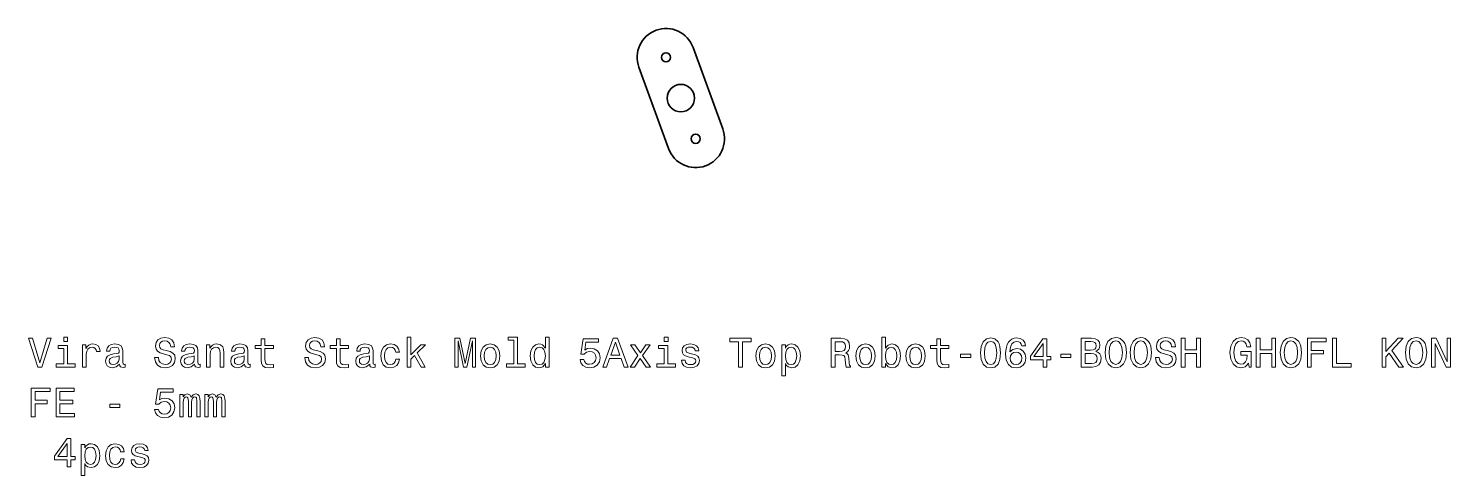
# Model space of a CAD drawing. Extents: x -148 to 2357, y 22 to 235.
# Drawn here: x 1863.7 to 2356.7, y 22.2 to 177 of the extents above; entities that cross this region are included whole.
import ezdxf

# ---------------------------------------------------------------- set-up
doc = ezdxf.new("R2010")
doc.units = 0

msp = doc.modelspace()

# ---------------------------------------------------------------- linework, layer by layer
at = {"color": 7, "lineweight": 35}
for p, q in [((2104.35, 142.23), (2094.06, 170.41)), ((2075.27, 163.55), (2085.56, 135.37))]:
    msp.add_line(p, q, dxfattribs=at)
at = {"color": 7, "lineweight": 13}
for points in [[(1870.11, 69.76), (1867.61, 61.24), (1865.03, 69.76), (1863.66, 69.76), (1866.89, 59.75), (1868.33, 59.75), (1871.48, 69.76)], [(1877.22, 70.09), (1875.88, 70.09), (1875.88, 68.65), (1877.22, 68.65)], [(1908.7, 63.05), (1907.39, 63.05), (1907.68, 61.52), (1908.4, 60.39), (1909.51, 59.72), (1911.01, 59.47), (1912.49, 59.7), (1913.6, 60.34), (1914.31, 61.33), (1914.57, 62.64), (1914.35, 63.82), (1913.74, 64.59), (1912.76, 65.09), (1911.45, 65.47), (1910.33, 65.74), (1909.59, 66.06), (1909.18, 66.52), (1909.05, 67.24), (1909.18, 67.89), (1909.55, 68.38), (1910.13, 68.71), (1910.92, 68.82), (1911.73, 68.68), (1912.36, 68.29), (1912.78, 67.64), (1912.98, 66.76), (1914.29, 66.76), (1914.29, 66.79), (1914.06, 68.15), (1913.38, 69.16), (1912.32, 69.79), (1910.88, 70.01), (1909.58, 69.79), (1908.57, 69.18), (1907.92, 68.25), (1907.69, 67.04), (1907.88, 65.96), (1908.43, 65.22), (1909.29, 64.73), (1910.47, 64.36), (1911.64, 64.03), (1912.52, 63.71), (1913.05, 63.25), (1913.24, 62.5), (1913.07, 61.73), (1912.62, 61.16), (1911.94, 60.8), (1911.06, 60.68), (1910.08, 60.84), (1909.34, 61.3), (1908.86, 62.05)], [(1944.39, 66.14), (1944.39, 62.27), (1944.48, 61.01), (1944.88, 60.15), (1945.69, 59.65), (1947.06, 59.47), (1948.56, 59.54), (1948.56, 60.64), (1947.46, 60.55), (1946.47, 60.67), (1945.93, 61.03), (1945.7, 61.63), (1945.66, 62.48), (1945.66, 66.14), (1948.56, 66.14), (1948.56, 67.22), (1945.66, 67.22), (1945.66, 69.49), (1944.39, 69.49), (1944.39, 67.22), (1942.2, 67.22), (1942.2, 66.14)], [(1960.75, 63.05), (1959.44, 63.05), (1959.72, 61.52), (1960.44, 60.39), (1961.55, 59.72), (1963.05, 59.47), (1964.54, 59.7), (1965.65, 60.34), (1966.35, 61.33), (1966.61, 62.64), (1966.4, 63.82), (1965.79, 64.59), (1964.81, 65.09), (1963.5, 65.47), (1962.38, 65.74), (1961.64, 66.06), (1961.22, 66.52), (1961.09, 67.24), (1961.22, 67.89), (1961.6, 68.38), (1962.17, 68.71), (1962.97, 68.82), (1963.77, 68.68), (1964.41, 68.29), (1964.82, 67.64), (1965.03, 66.76), (1966.34, 66.76), (1966.34, 66.79), (1966.11, 68.15), (1965.43, 69.16), (1964.36, 69.79), (1962.92, 70.01), (1961.63, 69.79), (1960.62, 69.18), (1959.97, 68.25), (1959.74, 67.04), (1959.93, 65.96), (1960.47, 65.22), (1961.34, 64.73), (1962.52, 64.36), (1963.69, 64.03), (1964.57, 63.71), (1965.1, 63.25), (1965.29, 62.5), (1965.11, 61.73), (1964.67, 61.16), (1963.99, 60.8), (1963.11, 60.68), (1962.13, 60.84), (1961.38, 61.3), (1960.91, 62.05)], [(1970.42, 66.14), (1970.42, 62.27), (1970.5, 61.01), (1970.91, 60.15), (1971.71, 59.65), (1973.08, 59.47), (1974.58, 59.54), (1974.58, 60.64), (1973.48, 60.55), (1972.49, 60.67), (1971.96, 61.03), (1971.73, 61.63), (1971.68, 62.48), (1971.68, 66.14), (1974.58, 66.14), (1974.58, 67.22), (1971.68, 67.22), (1971.68, 69.49), (1970.42, 69.49), (1970.42, 67.22), (1968.23, 67.22), (1968.23, 66.14)], [(1994.91, 59.75), (1996.18, 59.75), (1996.18, 62.47), (1997.51, 63.75), (1999.78, 59.75), (2001.21, 59.75), (1998.37, 64.63), (2001.28, 67.48), (1999.68, 67.48), (1996.18, 64), (1996.18, 70.09), (1994.91, 70.09)], [(2011.47, 59.75), (2012.58, 59.75), (2012.58, 68.82), (2014.45, 59.75), (2015.69, 59.75), (2017.55, 68.82), (2017.55, 59.75), (2018.67, 59.75), (2018.67, 69.75), (2016.91, 69.75), (2015.07, 60.93), (2013.24, 69.75), (2011.47, 69.75)], [(2031.96, 69.03), (2031.96, 60.81), (2029.35, 60.81), (2029.35, 59.75), (2035.82, 59.75), (2035.82, 60.81), (2033.23, 60.81), (2033.23, 70.09), (2029.97, 70.09), (2029.97, 69.03)], [(2042.87, 60.94), (2042.87, 59.75), (2044.13, 59.75), (2044.13, 70.09), (2042.88, 70.09), (2042.88, 66.3), (2041.91, 67.4), (2041.32, 67.66), (2040.65, 67.76), (2039.42, 67.47), (2038.47, 66.66), (2037.85, 65.37), (2037.63, 63.62), (2037.85, 61.88), (2038.47, 60.57), (2039.42, 59.75), (2040.65, 59.47), (2041.32, 59.57), (2041.93, 59.83)], [(2054.87, 62.35), (2055.19, 61.17), (2055.89, 60.25), (2056.93, 59.67), (2058.25, 59.46), (2059.71, 59.72), (2060.85, 60.42), (2061.57, 61.55), (2061.84, 62.99), (2061.6, 64.33), (2060.91, 65.38), (2059.82, 66.06), (2058.43, 66.3), (2057.35, 66.13), (2056.51, 65.65), (2056.91, 68.35), (2061.29, 68.35), (2061.29, 69.53), (2055.95, 69.53), (2055.16, 64.23), (2056.31, 64.23), (2057.14, 64.9), (2058.21, 65.15), (2059.13, 64.99), (2059.84, 64.53), (2060.29, 63.82), (2060.44, 62.92), (2060.29, 62.01), (2059.82, 61.3), (2059.12, 60.86), (2058.21, 60.7), (2057.45, 60.8), (2056.86, 61.13), (2056.42, 61.65), (2056.21, 62.35)], [(2062.74, 59.75), (2064.06, 59.75), (2065.11, 62.69), (2069.1, 62.69), (2070.16, 59.75), (2071.51, 59.75), (2067.85, 69.76), (2066.38, 69.76)], [(2085.4, 70.09), (2084.06, 70.09), (2084.06, 68.65), (2085.4, 68.65)], [(2109.82, 59.75), (2111.15, 59.75), (2111.15, 68.54), (2114.18, 68.54), (2114.18, 69.75), (2106.78, 69.75), (2106.78, 68.54), (2109.82, 68.54)], [(2141.97, 59.75), (2143.31, 59.75), (2143.31, 63.97), (2144.68, 63.97), (2145.69, 63.92), (2146.32, 63.72), (2146.67, 63.25), (2146.81, 62.4), (2146.89, 61.1), (2146.97, 60.25), (2147.14, 59.75), (2148.66, 59.75), (2148.66, 60.02), (2148.33, 60.42), (2148.21, 61.17), (2148.11, 62.79), (2147.87, 63.98), (2147.53, 64.36), (2147.02, 64.63), (2147.59, 64.99), (2147.99, 65.5), (2148.25, 66.13), (2148.34, 66.89), (2148.14, 68.1), (2147.56, 69.01), (2146.61, 69.56), (2145.31, 69.75), (2141.97, 69.75)], [(2160.75, 60.94), (2161.68, 59.83), (2162.97, 59.47), (2164.18, 59.75), (2165.14, 60.57), (2165.75, 61.88), (2165.98, 63.62), (2165.75, 65.37), (2165.13, 66.66), (2164.18, 67.47), (2162.97, 67.76), (2161.7, 67.38), (2161.18, 66.92), (2160.75, 66.3), (2160.75, 70.09), (2159.48, 70.09), (2159.48, 59.75), (2160.75, 59.75)], [(2178.6, 66.14), (2178.6, 62.27), (2178.69, 61.01), (2179.09, 60.15), (2179.9, 59.65), (2181.27, 59.47), (2182.76, 59.54), (2182.76, 60.64), (2181.67, 60.55), (2180.68, 60.67), (2180.14, 61.03), (2179.91, 61.63), (2179.87, 62.48), (2179.87, 66.14), (2182.76, 66.14), (2182.76, 67.22), (2179.87, 67.22), (2179.87, 69.49), (2178.6, 69.49), (2178.6, 67.22), (2176.41, 67.22), (2176.41, 66.14)], [(2193.76, 64.63), (2193.97, 62.37), (2194.65, 60.75), (2195.73, 59.77), (2197.23, 59.46), (2198.72, 59.77), (2199.8, 60.75), (2200.46, 62.37), (2200.69, 64.63), (2200.46, 66.88), (2200.19, 67.77), (2199.8, 68.51), (2198.72, 69.49), (2197.23, 69.82), (2195.73, 69.49), (2194.65, 68.49), (2193.97, 66.88)], [(2209.36, 67.05), (2209.09, 68.22), (2208.46, 69.08), (2207.48, 69.63), (2206.21, 69.82), (2205.36, 69.72), (2204.62, 69.44), (2203.97, 69), (2203.43, 68.36), (2202.99, 67.57), (2202.68, 66.6), (2202.48, 65.47), (2202.42, 64.18), (2202.65, 62.14), (2203.36, 60.65), (2204.49, 59.76), (2206.05, 59.46), (2207.45, 59.72), (2208.51, 60.39), (2209.21, 61.46), (2209.45, 62.82), (2209.21, 64.18), (2208.54, 65.24), (2207.52, 65.9), (2206.25, 66.13), (2204.88, 65.84), (2203.86, 65.02), (2204.08, 66.6), (2204.54, 67.74), (2205.24, 68.42), (2206.22, 68.65), (2206.94, 68.54), (2207.49, 68.23), (2207.85, 67.73), (2208.04, 67.05)], [(2215.37, 59.75), (2216.67, 59.75), (2216.67, 62.22), (2218.1, 62.22), (2218.1, 63.38), (2216.67, 63.38), (2216.67, 69.53), (2215.36, 69.53), (2210.98, 63.49), (2210.98, 62.22), (2215.37, 62.22)], [(2233.73, 65.15), (2234.74, 65.99), (2235, 66.55), (2235.08, 67.24), (2234.9, 68.32), (2234.33, 69.1), (2233.43, 69.57), (2232.16, 69.75), (2228.6, 69.75), (2228.6, 59.75), (2232.36, 59.75), (2233.7, 59.95), (2234.7, 60.54), (2235.31, 61.48), (2235.53, 62.74), (2235.4, 63.59), (2235.06, 64.3), (2234.49, 64.82)], [(2236.9, 64.75), (2237.16, 62.5), (2237.91, 60.84), (2239.08, 59.82), (2240.6, 59.47), (2242.12, 59.82), (2243.3, 60.84), (2244.03, 62.5), (2244.31, 64.75), (2244.03, 66.98), (2243.72, 67.89), (2243.3, 68.64), (2242.12, 69.66), (2241.4, 69.92), (2240.6, 70.02), (2239.06, 69.66), (2237.89, 68.65), (2237.16, 66.99)], [(2245.57, 64.75), (2245.83, 62.5), (2246.58, 60.84), (2247.75, 59.82), (2249.28, 59.47), (2250.79, 59.82), (2251.97, 60.84), (2252.71, 62.5), (2252.98, 64.75), (2252.71, 66.98), (2252.39, 67.89), (2251.97, 68.64), (2250.79, 69.66), (2250.07, 69.92), (2249.28, 70.02), (2247.74, 69.66), (2246.57, 68.65), (2245.83, 66.99)], [(2255.68, 63.05), (2254.36, 63.05), (2254.65, 61.52), (2255.37, 60.39), (2256.48, 59.72), (2257.98, 59.47), (2259.46, 59.7), (2260.57, 60.34), (2261.28, 61.33), (2261.54, 62.64), (2261.32, 63.82), (2260.72, 64.59), (2259.74, 65.09), (2258.43, 65.47), (2257.3, 65.74), (2256.57, 66.06), (2256.15, 66.52), (2256.02, 67.24), (2256.15, 67.89), (2256.53, 68.38), (2257.1, 68.71), (2257.89, 68.82), (2258.7, 68.68), (2259.33, 68.29), (2259.75, 67.64), (2259.95, 66.76), (2261.27, 66.76), (2261.27, 66.79), (2261.04, 68.15), (2260.36, 69.16), (2259.29, 69.79), (2257.85, 70.01), (2256.55, 69.79), (2255.55, 69.18), (2254.9, 68.25), (2254.67, 67.04), (2254.85, 65.96), (2255.4, 65.22), (2256.27, 64.73), (2257.45, 64.36), (2258.61, 64.03), (2259.49, 63.71), (2260.03, 63.25), (2260.21, 62.5), (2260.04, 61.73), (2259.59, 61.16), (2258.92, 60.8), (2258.04, 60.68), (2257.06, 60.84), (2256.31, 61.3), (2255.83, 62.05)], [(2263.28, 59.75), (2264.62, 59.75), (2264.62, 64.44), (2268.63, 64.44), (2268.63, 59.75), (2269.95, 59.75), (2269.95, 69.75), (2268.63, 69.75), (2268.63, 65.67), (2264.62, 65.67), (2264.62, 69.75), (2263.28, 69.75)], [(2286.61, 61.09), (2286.86, 59.75), (2287.58, 59.75), (2287.58, 65.15), (2283.93, 65.15), (2283.93, 63.92), (2286.18, 63.92), (2286.18, 63.84), (2286.01, 62.51), (2285.55, 61.53), (2284.84, 60.91), (2283.96, 60.71), (2282.98, 60.97), (2282.22, 61.75), (2281.73, 63.03), (2281.55, 64.79), (2281.71, 66.53), (2282.2, 67.82), (2282.98, 68.59), (2284.03, 68.87), (2284.75, 68.72), (2285.34, 68.32), (2285.78, 67.64), (2286.02, 66.73), (2287.45, 66.73), (2287.07, 68.12), (2286.37, 69.16), (2285.37, 69.79), (2284.12, 70.02), (2282.48, 69.66), (2281.24, 68.61), (2280.44, 66.95), (2280.17, 64.75), (2280.44, 62.53), (2281.24, 60.87), (2282.4, 59.82), (2283.87, 59.47), (2284.7, 59.59), (2285.43, 59.88), (2286.06, 60.38)], [(2289.31, 59.75), (2290.65, 59.75), (2290.65, 64.44), (2294.65, 64.44), (2294.65, 59.75), (2295.98, 59.75), (2295.98, 69.75), (2294.65, 69.75), (2294.65, 65.67), (2290.65, 65.67), (2290.65, 69.75), (2289.31, 69.75)], [(2297.62, 64.75), (2297.88, 62.5), (2298.63, 60.84), (2299.8, 59.82), (2301.32, 59.47), (2302.84, 59.82), (2304.02, 60.84), (2304.75, 62.5), (2305.03, 64.75), (2304.75, 66.98), (2304.44, 67.89), (2304.02, 68.64), (2302.84, 69.66), (2302.12, 69.92), (2301.32, 70.02), (2299.78, 69.66), (2298.61, 68.65), (2297.88, 66.99)], [(2307.04, 59.75), (2308.38, 59.75), (2308.38, 64.34), (2312.59, 64.34), (2312.59, 65.54), (2308.38, 65.54), (2308.38, 68.54), (2313.56, 68.54), (2313.56, 69.75), (2307.04, 69.75)], [(2315.75, 59.75), (2322.17, 59.75), (2322.17, 60.96), (2317.07, 60.96), (2317.07, 69.75), (2315.75, 69.75)], [(2332.89, 59.75), (2334.22, 59.75), (2334.22, 63.31), (2335.4, 64.57), (2338.76, 59.75), (2340.37, 59.75), (2336.34, 65.54), (2340.26, 69.75), (2338.5, 69.75), (2334.22, 65.12), (2334.22, 69.75), (2332.89, 69.75)], [(2340.99, 64.75), (2341.25, 62.5), (2342, 60.84), (2343.17, 59.82), (2344.7, 59.47), (2346.21, 59.82), (2347.39, 60.84), (2348.12, 62.5), (2348.4, 64.75), (2348.12, 66.98), (2347.81, 67.89), (2347.39, 68.64), (2346.21, 69.66), (2345.49, 69.92), (2344.7, 70.02), (2343.15, 69.66), (2341.99, 68.65), (2341.25, 66.99)], [(2350.08, 59.75), (2351.28, 59.75), (2351.28, 67.94), (2355.11, 59.75), (2356.65, 59.75), (2356.65, 69.75), (2355.44, 69.75), (2355.44, 61.55), (2351.65, 69.75), (2350.08, 69.75)], [(1877.17, 60.81), (1877.17, 67.22), (1873.92, 67.22), (1873.92, 66.14), (1875.91, 66.14), (1875.91, 60.81), (1873.31, 60.81), (1873.31, 59.75), (1879.8, 59.75), (1879.8, 60.81)], [(1882.45, 59.75), (1883.72, 59.75), (1883.72, 64.17), (1883.85, 65.24), (1884.23, 66), (1884.87, 66.46), (1885.72, 66.62), (1886.35, 66.52), (1886.83, 66.23), (1887.12, 65.74), (1887.22, 65.08), (1888.5, 65.08), (1888.33, 66.24), (1887.85, 67.08), (1887.06, 67.58), (1885.98, 67.76), (1885.24, 67.64), (1884.61, 67.35), (1884.05, 66.86), (1883.6, 66.2), (1883.6, 67.48), (1882.45, 67.48)], [(1895.24, 60.75), (1895.24, 60.71), (1895.31, 60.22), (1895.53, 59.88), (1896.44, 59.6), (1897.14, 59.72), (1897.14, 60.7), (1896.84, 60.65), (1896.44, 60.84), (1896.37, 61.42), (1896.37, 65.42), (1896.19, 66.45), (1895.69, 67.17), (1894.81, 67.6), (1893.57, 67.76), (1892.36, 67.58), (1891.47, 67.09), (1890.91, 66.33), (1890.72, 65.32), (1890.72, 65.24), (1891.86, 65.24), (1891.96, 65.84), (1892.27, 66.27), (1892.79, 66.53), (1893.53, 66.63), (1894.23, 66.56), (1894.74, 66.35), (1895.04, 65.97), (1895.14, 65.45), (1895.08, 64.85), (1894.85, 64.54), (1894.28, 64.4), (1893.2, 64.28), (1891.96, 64.03), (1891.08, 63.56), (1890.56, 62.84), (1890.4, 61.78), (1890.55, 60.83), (1890.99, 60.12), (1891.71, 59.67), (1892.71, 59.52), (1894.05, 59.82)], [(1921.27, 60.75), (1921.27, 60.71), (1921.34, 60.22), (1921.55, 59.88), (1922.46, 59.6), (1923.17, 59.72), (1923.17, 60.7), (1922.87, 60.65), (1922.46, 60.84), (1922.39, 61.42), (1922.39, 65.42), (1922.22, 66.45), (1921.71, 67.17), (1920.83, 67.6), (1919.59, 67.76), (1918.38, 67.58), (1917.49, 67.09), (1916.93, 66.33), (1916.74, 65.32), (1916.74, 65.24), (1917.88, 65.24), (1917.98, 65.84), (1918.3, 66.27), (1918.82, 66.53), (1919.55, 66.63), (1920.26, 66.56), (1920.76, 66.35), (1921.06, 65.97), (1921.17, 65.45), (1921.11, 64.85), (1920.88, 64.54), (1920.3, 64.4), (1919.22, 64.28), (1917.98, 64.03), (1917.1, 63.56), (1916.58, 62.84), (1916.42, 61.78), (1916.57, 60.83), (1917.02, 60.12), (1917.74, 59.67), (1918.73, 59.52), (1920.07, 59.82)], [(1925.34, 59.75), (1926.61, 59.75), (1926.61, 64.21), (1926.74, 65.24), (1927.16, 65.99), (1927.81, 66.45), (1928.67, 66.62), (1929.36, 66.48), (1929.8, 66.09), (1930.01, 65.44), (1930.08, 64.57), (1930.08, 59.75), (1931.35, 59.75), (1931.35, 64.83), (1931.29, 65.86), (1931.04, 66.71), (1930.19, 67.48), (1928.86, 67.76), (1928.12, 67.66), (1927.51, 67.38), (1926.97, 66.92), (1926.55, 66.3), (1926.55, 67.48), (1925.34, 67.48)], [(1938.61, 60.75), (1938.61, 60.71), (1938.69, 60.22), (1938.9, 59.88), (1939.81, 59.6), (1940.52, 59.72), (1940.52, 60.7), (1940.21, 60.65), (1939.81, 60.84), (1939.74, 61.42), (1939.74, 65.42), (1939.57, 66.45), (1939.06, 67.17), (1938.18, 67.6), (1936.94, 67.76), (1935.73, 67.58), (1934.84, 67.09), (1934.28, 66.33), (1934.09, 65.32), (1934.09, 65.24), (1935.23, 65.24), (1935.33, 65.84), (1935.65, 66.27), (1936.17, 66.53), (1936.9, 66.63), (1937.61, 66.56), (1938.11, 66.35), (1938.41, 65.97), (1938.51, 65.45), (1938.46, 64.85), (1938.23, 64.54), (1937.65, 64.4), (1936.57, 64.28), (1935.33, 64.03), (1934.45, 63.56), (1933.93, 62.84), (1933.77, 61.78), (1933.92, 60.83), (1934.36, 60.12), (1935.08, 59.67), (1936.08, 59.52), (1937.42, 59.82)], [(1981.99, 60.75), (1981.99, 60.71), (1982.06, 60.22), (1982.27, 59.88), (1983.18, 59.6), (1983.89, 59.72), (1983.89, 60.7), (1983.59, 60.65), (1983.18, 60.84), (1983.11, 61.42), (1983.11, 65.42), (1982.94, 66.45), (1982.43, 67.17), (1981.55, 67.6), (1980.31, 67.76), (1979.1, 67.58), (1978.21, 67.09), (1977.65, 66.33), (1977.46, 65.32), (1977.46, 65.24), (1978.6, 65.24), (1978.7, 65.84), (1979.02, 66.27), (1979.54, 66.53), (1980.27, 66.63), (1980.98, 66.56), (1981.48, 66.35), (1981.78, 65.97), (1981.89, 65.45), (1981.83, 64.85), (1981.6, 64.54), (1981.02, 64.4), (1979.94, 64.28), (1978.7, 64.03), (1977.82, 63.56), (1977.3, 62.84), (1977.14, 61.78), (1977.29, 60.83), (1977.74, 60.12), (1978.46, 59.67), (1979.45, 59.52), (1980.79, 59.82)], [(1990.99, 64.92), (1992.25, 64.92), (1991.99, 66.07), (1991.37, 66.98), (1990.4, 67.54), (1989.15, 67.76), (1987.76, 67.47), (1986.71, 66.66), (1986.05, 65.35), (1985.82, 63.59), (1986.04, 61.85), (1986.68, 60.55), (1987.71, 59.75), (1989.1, 59.47), (1990.34, 59.69), (1991.31, 60.29), (1991.97, 61.24), (1992.26, 62.51), (1991.05, 62.51), (1990.83, 61.71), (1990.43, 61.1), (1989.85, 60.73), (1989.15, 60.61), (1988.27, 60.8), (1987.63, 61.37), (1987.25, 62.31), (1987.12, 63.64), (1987.25, 64.93), (1987.65, 65.87), (1988.3, 66.45), (1989.15, 66.65), (1989.9, 66.52), (1990.46, 66.19), (1990.83, 65.64)], [(2020.39, 63.61), (2020.62, 61.85), (2021.28, 60.55), (2022.33, 59.75), (2023.74, 59.47), (2025.14, 59.75), (2026.19, 60.54), (2026.86, 61.84), (2027.1, 63.61), (2026.86, 65.37), (2026.19, 66.68), (2025.14, 67.47), (2023.74, 67.76), (2022.33, 67.47), (2021.28, 66.66), (2020.62, 65.37)], [(2021.68, 63.62), (2021.81, 64.92), (2022.22, 65.86), (2022.87, 66.43), (2023.74, 66.63), (2024.61, 66.43), (2025.26, 65.87), (2025.66, 64.92), (2025.8, 63.62), (2025.66, 62.31), (2025.26, 61.36), (2024.61, 60.78), (2023.74, 60.6), (2022.87, 60.78), (2022.22, 61.36), (2021.81, 62.31)], [(2040.86, 66.62), (2041.7, 66.42), (2042.33, 65.86), (2042.71, 64.92), (2042.85, 63.62), (2042.71, 62.31), (2042.33, 61.37), (2041.7, 60.8), (2040.86, 60.61), (2040.07, 60.8), (2039.46, 61.37), (2039.06, 62.33), (2038.93, 63.62), (2039.06, 64.9), (2039.46, 65.84), (2040.07, 66.42)], [(2065.57, 63.91), (2067.12, 68.32), (2068.66, 63.91)], [(2073.73, 59.75), (2075.72, 62.76), (2077.76, 59.75), (2079.29, 59.75), (2076.53, 63.74), (2079.13, 67.48), (2077.66, 67.48), (2075.78, 64.67), (2073.89, 67.48), (2072.39, 67.48), (2074.95, 63.72), (2072.25, 59.75)], [(2085.36, 60.81), (2085.36, 67.22), (2082.1, 67.22), (2082.1, 66.14), (2084.09, 66.14), (2084.09, 60.81), (2081.5, 60.81), (2081.5, 59.75), (2087.98, 59.75), (2087.98, 60.81)], [(2093.95, 64.26), (2092.72, 64.54), (2091.81, 64.88), (2091.51, 65.55), (2091.6, 66.03), (2091.9, 66.37), (2092.39, 66.59), (2093.1, 66.68), (2093.77, 66.59), (2094.31, 66.33), (2094.65, 65.94), (2094.8, 65.42), (2096.04, 65.42), (2096.04, 65.45), (2095.82, 66.39), (2095.23, 67.12), (2094.31, 67.58), (2093.1, 67.76), (2091.87, 67.58), (2090.98, 67.11), (2090.42, 66.4), (2090.24, 65.51), (2090.37, 64.65), (2090.78, 64.04), (2091.44, 63.61), (2092.4, 63.31), (2093.82, 62.96), (2094.68, 62.6), (2094.91, 62.31), (2095, 61.88), (2094.87, 61.35), (2094.52, 60.94), (2093.96, 60.68), (2093.21, 60.6), (2092.42, 60.68), (2091.84, 60.99), (2091.45, 61.48), (2091.29, 62.15), (2090.07, 62.15), (2090.27, 61), (2090.86, 60.16), (2091.8, 59.66), (2093.1, 59.47), (2094.45, 59.66), (2095.44, 60.16), (2096.05, 60.97), (2096.27, 62.02), (2096.11, 62.93), (2095.66, 63.55), (2094.93, 63.95)], [(2115.8, 63.61), (2116.04, 61.85), (2116.7, 60.55), (2117.75, 59.75), (2119.16, 59.47), (2120.56, 59.75), (2121.61, 60.54), (2122.27, 61.84), (2122.52, 63.61), (2122.27, 65.37), (2121.61, 66.68), (2120.56, 67.47), (2119.16, 67.76), (2117.75, 67.47), (2116.7, 66.66), (2116.04, 65.37)], [(2117.1, 63.62), (2117.23, 64.92), (2117.63, 65.86), (2118.28, 66.43), (2119.16, 66.63), (2120.03, 66.43), (2120.68, 65.87), (2121.08, 64.92), (2121.22, 63.62), (2121.08, 62.31), (2120.68, 61.36), (2120.03, 60.78), (2119.16, 60.6), (2118.28, 60.78), (2117.63, 61.36), (2117.23, 62.31)], [(2126.05, 66.29), (2126.05, 67.48), (2124.78, 67.48), (2124.78, 56.75), (2126.05, 56.75), (2126.05, 60.93), (2126.5, 60.25), (2127, 59.8), (2128.27, 59.47), (2129.48, 59.75), (2130.43, 60.57), (2131.05, 61.86), (2131.28, 63.62), (2131.05, 65.37), (2130.43, 66.66), (2129.48, 67.47), (2128.27, 67.76), (2127.58, 67.67), (2126.99, 67.4), (2126.48, 66.94)], [(2128.05, 60.61), (2127.2, 60.8), (2126.58, 61.37), (2126.19, 62.31), (2126.06, 63.62), (2126.19, 64.92), (2126.58, 65.86), (2127.2, 66.42), (2128.05, 66.62), (2128.83, 66.42), (2129.45, 65.84), (2129.84, 64.9), (2129.98, 63.62), (2129.84, 62.33), (2129.45, 61.37), (2128.83, 60.8)], [(2144.94, 68.52), (2145.82, 68.43), (2146.44, 68.16), (2146.83, 67.66), (2146.96, 66.86), (2146.81, 66.03), (2146.42, 65.52), (2145.76, 65.26), (2144.85, 65.19), (2143.31, 65.19), (2143.31, 68.52)], [(2150.5, 63.61), (2150.73, 61.85), (2151.4, 60.55), (2152.45, 59.75), (2153.86, 59.47), (2155.26, 59.75), (2156.31, 60.54), (2156.97, 61.84), (2157.22, 63.61), (2156.97, 65.37), (2156.31, 66.68), (2155.26, 67.47), (2153.86, 67.76), (2152.45, 67.47), (2151.4, 66.66), (2150.73, 65.37)], [(2151.8, 63.62), (2151.93, 64.92), (2152.33, 65.86), (2152.98, 66.43), (2153.86, 66.63), (2154.72, 66.43), (2155.37, 65.87), (2155.78, 64.92), (2155.92, 63.62), (2155.78, 62.31), (2155.37, 61.36), (2154.72, 60.78), (2153.86, 60.6), (2152.98, 60.78), (2152.33, 61.36), (2151.93, 62.31)], [(2164.68, 63.62), (2164.54, 62.33), (2164.15, 61.37), (2163.53, 60.8), (2162.75, 60.61), (2161.9, 60.8), (2161.28, 61.37), (2160.89, 62.31), (2160.76, 63.62), (2160.89, 64.92), (2161.28, 65.86), (2161.9, 66.42), (2162.75, 66.62), (2163.53, 66.42), (2164.15, 65.84), (2164.54, 64.9)], [(2167.85, 63.61), (2168.08, 61.85), (2168.74, 60.55), (2169.8, 59.75), (2171.21, 59.47), (2172.61, 59.75), (2173.66, 60.54), (2174.32, 61.84), (2174.57, 63.61), (2174.32, 65.37), (2173.66, 66.68), (2172.61, 67.47), (2171.21, 67.76), (2169.8, 67.47), (2168.74, 66.66), (2168.08, 65.37)], [(2169.15, 63.62), (2169.28, 64.92), (2169.68, 65.86), (2170.33, 66.43), (2171.21, 66.63), (2172.07, 66.43), (2172.72, 65.87), (2173.12, 64.92), (2173.27, 63.62), (2173.12, 62.31), (2172.72, 61.36), (2172.07, 60.78), (2171.21, 60.6), (2170.33, 60.78), (2169.68, 61.36), (2169.28, 62.31)], [(2186.81, 63.05), (2190.3, 63.05), (2190.3, 64.18), (2186.81, 64.18)], [(2195.14, 64.63), (2195.26, 66.37), (2195.62, 67.63), (2196.27, 68.36), (2197.23, 68.62), (2198.18, 68.36), (2198.83, 67.63), (2199.19, 66.37), (2199.31, 64.63), (2199.19, 62.87), (2198.83, 61.62), (2198.18, 60.88), (2197.23, 60.64), (2196.27, 60.88), (2195.62, 61.62), (2195.26, 62.87)], [(2208.05, 62.8), (2207.89, 61.89), (2207.49, 61.2), (2206.84, 60.74), (2206.04, 60.6), (2205.19, 60.74), (2204.54, 61.19), (2204.12, 61.88), (2203.99, 62.79), (2204.13, 63.68), (2204.54, 64.36), (2205.2, 64.79), (2206.09, 64.95), (2206.87, 64.79), (2207.49, 64.37), (2207.89, 63.69)], [(2212.19, 63.38), (2215.37, 67.86), (2215.37, 63.38)], [(2221.51, 63.05), (2225, 63.05), (2225, 64.18), (2221.51, 64.18)], [(2231.89, 65.6), (2229.93, 65.6), (2229.93, 68.55), (2232, 68.55), (2232.78, 68.46), (2233.33, 68.2), (2233.66, 67.76), (2233.77, 67.09), (2233.64, 66.43), (2233.3, 65.97), (2232.71, 65.68)], [(2232.2, 60.94), (2229.93, 60.94), (2229.93, 64.39), (2232.07, 64.39), (2232.98, 64.28), (2233.63, 63.98), (2234.02, 63.46), (2234.15, 62.71), (2234.02, 61.92), (2233.66, 61.37), (2233.05, 61.04)], [(2238.28, 64.75), (2238.44, 66.49), (2238.92, 67.77), (2239.65, 68.55), (2240.6, 68.82), (2241.54, 68.55), (2242.27, 67.76), (2242.75, 66.48), (2242.92, 64.75), (2242.75, 63), (2242.27, 61.72), (2241.54, 60.94), (2240.6, 60.68), (2239.65, 60.94), (2238.92, 61.72), (2238.44, 62.99)], [(2246.96, 64.75), (2247.12, 66.49), (2247.59, 67.77), (2248.33, 68.55), (2249.28, 68.82), (2250.21, 68.55), (2250.95, 67.76), (2251.42, 66.48), (2251.6, 64.75), (2251.42, 63), (2250.95, 61.72), (2250.21, 60.94), (2249.28, 60.68), (2248.33, 60.94), (2247.59, 61.72), (2247.12, 62.99)], [(2299, 64.75), (2299.16, 66.49), (2299.64, 67.77), (2300.37, 68.55), (2301.32, 68.82), (2302.26, 68.55), (2302.99, 67.76), (2303.47, 66.48), (2303.64, 64.75), (2303.47, 63), (2302.99, 61.72), (2302.26, 60.94), (2301.32, 60.68), (2300.37, 60.94), (2299.64, 61.72), (2299.16, 62.99)], [(2342.38, 64.75), (2342.53, 66.49), (2343.01, 67.77), (2343.74, 68.55), (2344.7, 68.82), (2345.63, 68.55), (2346.37, 67.76), (2346.84, 66.48), (2347.02, 64.75), (2346.84, 63), (2346.37, 61.72), (2345.63, 60.94), (2344.7, 60.68), (2343.74, 60.94), (2343.01, 61.72), (2342.53, 62.99)], [(1895.1, 62.45), (1894.93, 61.71), (1894.46, 61.13), (1893.77, 60.75), (1892.92, 60.63), (1892.38, 60.7), (1891.99, 60.93), (1891.74, 61.33), (1891.67, 61.89), (1891.73, 62.4), (1891.96, 62.76), (1892.88, 63.16), (1894.05, 63.33), (1895.1, 63.68)], [(1921.12, 62.45), (1920.95, 61.71), (1920.49, 61.13), (1919.8, 60.75), (1918.95, 60.63), (1918.4, 60.7), (1918.01, 60.93), (1917.76, 61.33), (1917.69, 61.89), (1917.75, 62.4), (1917.98, 62.76), (1918.9, 63.16), (1920.07, 63.33), (1921.12, 63.68)], [(1938.47, 62.45), (1938.3, 61.71), (1937.84, 61.13), (1937.14, 60.75), (1936.29, 60.63), (1935.75, 60.7), (1935.36, 60.93), (1935.11, 61.33), (1935.04, 61.89), (1935.1, 62.4), (1935.33, 62.76), (1936.25, 63.16), (1937.42, 63.33), (1938.47, 63.68)], [(1981.84, 62.45), (1981.67, 61.71), (1981.21, 61.13), (1980.52, 60.75), (1979.67, 60.63), (1979.12, 60.7), (1978.73, 60.93), (1978.48, 61.33), (1978.41, 61.89), (1978.47, 62.4), (1978.7, 62.76), (1979.62, 63.16), (1980.79, 63.33), (1981.84, 63.68)], [(1864.65, 42.47), (1865.99, 42.47), (1865.99, 47.07), (1870.2, 47.07), (1870.2, 48.26), (1865.99, 48.26), (1865.99, 51.26), (1871.17, 51.26), (1871.17, 52.47), (1864.65, 52.47)], [(1873.25, 42.47), (1879.59, 42.47), (1879.59, 43.68), (1874.58, 43.68), (1874.58, 47.07), (1879.05, 47.07), (1879.05, 48.26), (1874.58, 48.26), (1874.58, 51.26), (1879.48, 51.26), (1879.48, 52.47), (1873.25, 52.47)], [(1907.4, 45.08), (1907.72, 43.9), (1908.43, 42.97), (1909.46, 42.4), (1910.79, 42.18), (1912.25, 42.44), (1913.38, 43.15), (1914.1, 44.27), (1914.38, 45.71), (1914.13, 47.05), (1913.44, 48.1), (1912.36, 48.78), (1910.96, 49.03), (1909.88, 48.85), (1909.05, 48.38), (1909.45, 51.07), (1913.83, 51.07), (1913.83, 52.25), (1908.48, 52.25), (1907.69, 46.95), (1908.85, 46.95), (1909.68, 47.63), (1910.75, 47.87), (1911.67, 47.71), (1912.38, 47.25), (1912.82, 46.55), (1912.98, 45.64), (1912.82, 44.73), (1912.36, 44.03), (1911.65, 43.58), (1910.75, 43.42), (1909.98, 43.52), (1909.39, 43.85), (1908.96, 44.37), (1908.74, 45.08)], [(1916.17, 42.47), (1917.33, 42.47), (1917.33, 47.64), (1917.4, 48.42), (1917.62, 48.98), (1917.95, 49.31), (1918.38, 49.44), (1918.73, 49.33), (1918.96, 49.04), (1919.08, 48.55), (1919.12, 47.9), (1919.12, 42.47), (1920.21, 42.47), (1920.21, 47.64), (1920.29, 48.41), (1920.5, 48.97), (1920.85, 49.31), (1921.28, 49.44), (1921.63, 49.33), (1921.86, 49.04), (1922, 47.9), (1922, 42.47), (1923.17, 42.47), (1923.17, 47.82), (1923.1, 48.92), (1922.87, 49.77), (1922.4, 50.29), (1921.65, 50.48), (1920.78, 50.19), (1920.1, 49.36), (1919.57, 50.18), (1918.67, 50.48), (1917.85, 50.19), (1917.29, 49.39), (1917.29, 50.21), (1916.17, 50.21)], [(1924.84, 42.47), (1926.01, 42.47), (1926.01, 47.64), (1926.08, 48.42), (1926.29, 48.98), (1926.63, 49.31), (1927.06, 49.44), (1927.4, 49.33), (1927.63, 49.04), (1927.75, 48.55), (1927.79, 47.9), (1927.79, 42.47), (1928.89, 42.47), (1928.89, 47.64), (1928.96, 48.41), (1929.18, 48.97), (1929.52, 49.31), (1929.95, 49.44), (1930.3, 49.33), (1930.53, 49.04), (1930.68, 47.9), (1930.68, 42.47), (1931.84, 42.47), (1931.84, 47.82), (1931.77, 48.92), (1931.54, 49.77), (1931.08, 50.29), (1930.33, 50.48), (1929.45, 50.19), (1928.77, 49.36), (1928.24, 50.18), (1927.35, 50.48), (1926.53, 50.19), (1925.96, 49.39), (1925.96, 50.21), (1924.84, 50.21)], [(1891.89, 45.77), (1895.37, 45.77), (1895.37, 46.91), (1891.89, 46.91)], [(1877.07, 25.19), (1878.37, 25.19), (1878.37, 27.67), (1879.8, 27.67), (1879.8, 28.82), (1878.37, 28.82), (1878.37, 34.98), (1877.06, 34.98), (1872.68, 28.94), (1872.68, 27.67), (1877.07, 27.67)], [(1873.89, 28.82), (1877.07, 33.31), (1877.07, 28.82)], [(1883.17, 31.73), (1883.17, 32.93), (1881.9, 32.93), (1881.9, 22.2), (1883.17, 22.2), (1883.17, 26.37), (1883.61, 25.7), (1884.12, 25.25), (1885.39, 24.92), (1886.6, 25.19), (1887.55, 26.01), (1888.17, 27.31), (1888.4, 29.07), (1888.17, 30.81), (1887.55, 32.11), (1886.6, 32.92), (1885.39, 33.2), (1884.7, 33.12), (1884.1, 32.84), (1883.6, 32.38)], [(1885.17, 26.06), (1884.32, 26.24), (1883.7, 26.82), (1883.31, 27.76), (1883.18, 29.07), (1883.31, 30.37), (1883.7, 31.3), (1884.32, 31.86), (1885.17, 32.07), (1885.95, 31.86), (1886.57, 31.29), (1886.96, 30.35), (1887.1, 29.07), (1886.96, 27.77), (1886.57, 26.82), (1885.95, 26.24)], [(1895.57, 30.37), (1896.83, 30.37), (1896.57, 31.52), (1895.95, 32.43), (1894.98, 32.99), (1893.73, 33.2), (1892.35, 32.92), (1891.29, 32.11), (1890.63, 30.8), (1890.4, 29.04), (1890.62, 27.3), (1891.27, 26), (1892.29, 25.19), (1893.69, 24.92), (1894.93, 25.14), (1895.89, 25.74), (1896.55, 26.69), (1896.84, 27.96), (1895.63, 27.96), (1895.42, 27.15), (1895.01, 26.55), (1894.44, 26.17), (1893.73, 26.06), (1892.85, 26.24), (1892.22, 26.82), (1891.83, 27.76), (1891.7, 29.08), (1891.83, 30.38), (1892.23, 31.32), (1892.88, 31.89), (1893.73, 32.09), (1894.48, 31.97), (1895.04, 31.63), (1895.42, 31.09)], [(1903.11, 29.7), (1901.89, 29.99), (1900.98, 30.32), (1900.68, 31), (1900.76, 31.48), (1901.06, 31.82), (1901.55, 32.04), (1902.26, 32.12), (1902.94, 32.04), (1903.47, 31.78), (1903.82, 31.39), (1903.96, 30.87), (1905.2, 30.87), (1905.2, 30.9), (1904.98, 31.84), (1904.39, 32.57), (1903.47, 33.03), (1902.26, 33.2), (1901.04, 33.03), (1900.14, 32.56), (1899.58, 31.85), (1899.41, 30.96), (1899.54, 30.09), (1899.94, 29.49), (1900.6, 29.05), (1901.57, 28.75), (1902.98, 28.41), (1903.85, 28.05), (1904.08, 27.76), (1904.16, 27.33), (1904.03, 26.79), (1903.69, 26.39), (1903.12, 26.13), (1902.38, 26.04), (1901.58, 26.13), (1901.01, 26.43), (1900.62, 26.92), (1900.46, 27.6), (1899.23, 27.6), (1899.44, 26.45), (1900.03, 25.61), (1900.96, 25.11), (1902.26, 24.92), (1903.61, 25.11), (1904.61, 25.61), (1905.21, 26.42), (1905.43, 27.47), (1905.27, 28.38), (1904.82, 29), (1904.09, 29.4)]]:
    msp.add_lwpolyline(points, close=True, dxfattribs=at)
at = {"color": 7, "lineweight": 35}
for centre, radius in [((2084.67, 166.98), 1.6), ((2089.81, 152.89), 4.75), ((2094.96, 138.8), 1.6)]:
    msp.add_circle(centre, radius, dxfattribs=at)
for centre, start, end in [((2084.67, 166.98), 20.0634, 200.0634), ((2094.96, 138.8), 200.0634, 20.0634)]:
    msp.add_arc(centre, 10, start, end, dxfattribs=at)

doc.saveas('drawing.dxf')
